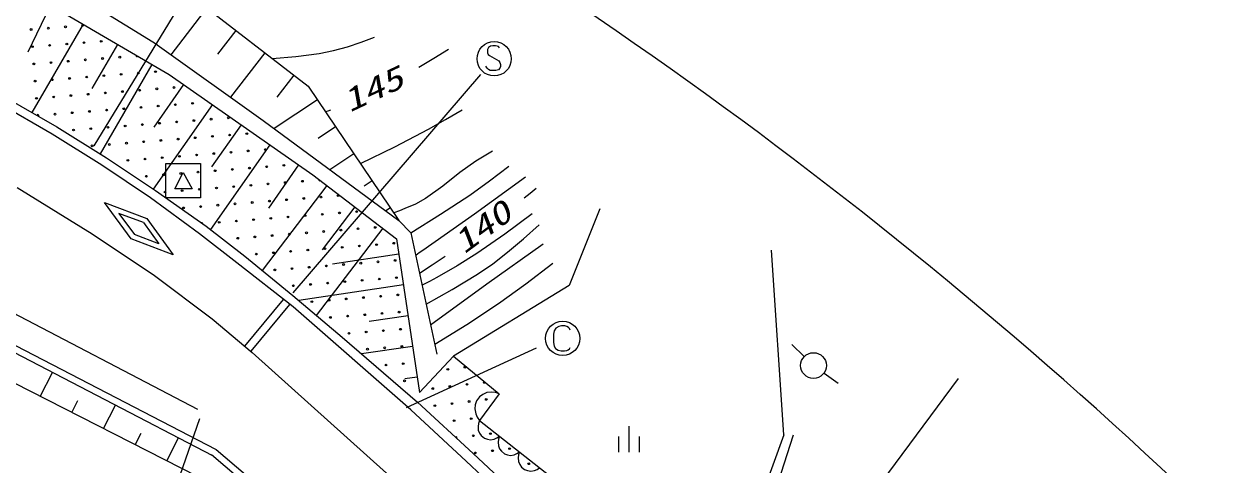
# Model space of a CAD drawing. Units: millimetres, scale not verified. Extents: x -625 to 649156, y -131660 to 228340.
# Drawn here: x 470498 to 540718, y 134038 to 159574 of the extents above; entities that cross this region are included whole.
import ezdxf
from ezdxf.enums import TextEntityAlignment as Align

# ---------------------------------------------------------------- set-up
doc = ezdxf.new("R2010")
doc.units = ezdxf.units.MM
doc.header["$LTSCALE"] = 1000
doc.linetypes.add('LONG_DASHED_DOTTED', pattern=[15.25, 12, -1.5, 0.25, -1.5])
for name, color, linetype, lineweight in [('S-BGD', 7, 'Continuous', 13), ('S-BGD-HTXT', 6, 'Continuous', 13), ('S-BMK', 2, 'LONG_DASHED_DOTTED', 13)]:
    doc.layers.add(name, color=color, linetype=linetype, lineweight=lineweight)
doc.styles.add('ＭＳ 明朝', font='')
doc.styles.get('ＭＳ 明朝').set_extended_font_data('MS Mincho')

# ---------------------------------------------------------------- blocks, each defined once
blk = doc.blocks.new('BUHIN13')
at = {"color": 7, "linetype": 'Continuous', "lineweight": 13}
blk.add_lwpolyline([(310, 645), (255, 705), (180, 740), (75, 760), (-80, 760), (-210, 725), (-320, 650), (-385, 540), (-390, 425), (-385, 350), (-345, 250), (-275, 195), (270, -120), (330, -210), (370, -335), (360, -455), (325, -550), (255, -640), (100, -685), (-130, -685), (-230, -670), (-325, -625), (-405, -550), (-475, -435)], dxfattribs=at)
blk.add_circle((0, 0), 995, dxfattribs=at)
blk = doc.blocks.new('BUHIN14')
at = {"color": 7, "linetype": 'Continuous', "lineweight": 13}
blk.add_lwpolyline([(440, 475), (400, 570), (330, 640), (235, 695), (120, 725), (-75, 725), (-230, 695), (-390, 585), (-485, 445), (-525, 245), (-525, -245), (-485, -455), (-410, -580), (-265, -685), (-85, -725), (105, -725), (250, -710), (325, -665), (395, -600), (425, -530)], dxfattribs=at)
blk.add_circle((0, 0), 995, dxfattribs=at)
blk = doc.blocks.new('BUHIN58')
at = {"color": 7, "linetype": 'Continuous', "lineweight": 13}
blk.add_circle((0, 0), 746, dxfattribs=at)
blk = doc.blocks.new('BUHIN59')
at = {"color": 7, "linetype": 'Continuous', "lineweight": 13}
for p, q in [((0, 750), (0, -750)), ((-600, 154), (-600, -746)), ((600, 154), (600, -746))]:
    blk.add_line(p, q, dxfattribs=at)
blk = doc.blocks.new('BUHIN66')
at = {"color": 7, "linetype": 'Continuous', "lineweight": 13}
blk.add_lwpolyline([(-582, 455), (-643, 287), (-662, 119), (-649, -98), (-575, -268), (-473, -418), (-292, -559), (-121, -623), (61, -653), (275, -614), (431, -553), (582, -455)], dxfattribs=at)

msp = doc.modelspace()

# ---------------------------------------------------------------- linework, layer by layer
at = {"layer": 'S-BGD'}
for p, q in [((474550, 152519), (482184, 165072)), ((478584, 162461), (486971, 155978)), ((471991, 160593), (470716, 157954)), ((472911, 160148), (478907, 156665)), ((478209, 158377), (474497, 160652)), ((481100, 160516), (479006, 157808)), ((473910, 159568), (470940, 154455)), ((482777, 159219), (481713, 157843)), ((475909, 158407), (474421, 155845)), ((478209, 158377), (484354, 153989)), ((484455, 157923), (482459, 155342)), ((477908, 157246), (474897, 152061)), ((478907, 156665), (487248, 150835)), ((486132, 156626), (485146, 155350)), ((486092, 144012), (496991, 156657)), ((479742, 156082), (478017, 153615)), ((486971, 155978), (492237, 148203)), ((469263, 155417), (472385, 153626)), ((487501, 155195), (484990, 153521)), ((472128, 153197), (469022, 154980)), ((481410, 154916), (477986, 150018)), ((484354, 153989), (492237, 148203)), ((474993, 151413), (472128, 153197)), ((472385, 153626), (475263, 151833)), ((483078, 153750), (481366, 151301)), ((488561, 153630), (487553, 152958)), ((484746, 152584), (481311, 147670)), ((475263, 151833), (478114, 149933)), ((489621, 152065), (488234, 151141)), ((477831, 149520), (474993, 151413)), ((486414, 151418), (484666, 148917)), ((480560, 137246), (454846, 150676)), ((487248, 150835), (492099, 147137)), ((490681, 150500), (490216, 150190)), ((481439, 134564), (452406, 149608)), ((452562, 149978), (481623, 134919)), ((478114, 149933), (481055, 147870)), ((488057, 150219), (484304, 145296)), ((476697, 147128), (475162, 149239)), ((475162, 149239), (477606, 148321)), ((480669, 147416), (477831, 149520)), ((489674, 148986), (487777, 146498)), ((491741, 148935), (491478, 148760)), ((477416, 148072), (475993, 148607)), ((475993, 148607), (476887, 147377)), ((477606, 148321), (479140, 146210)), ((492237, 148203), (492931, 147485)), ((503891, 148864), (502115, 144426)), ((481530, 132857), (452130, 147832)), ((477416, 148072), (478309, 146843)), ((481055, 147870), (483291, 146123)), ((491291, 147753), (487437, 142698)), ((492931, 147485), (494433, 140452)), ((479140, 146210), (476697, 147128)), ((478309, 146843), (476887, 147377)), ((482837, 145741), (480669, 147416)), ((492099, 147137), (493421, 138225)), ((483291, 146123), (486086, 143843)), ((492231, 146245), (488385, 145675)), ((514568, 135766), (513836, 146484)), ((486090, 143191), (482837, 145741)), ((492496, 144463), (486418, 143562)), ((502115, 144426), (495395, 140343)), ((483290, 140916), (485542, 143621)), ((485887, 143333), (483635, 140628)), ((486086, 143843), (488938, 141426)), ((492919, 137222), (486090, 143191)), ((492760, 142681), (490503, 142346)), ((488938, 141426), (493318, 137670)), ((493024, 140898), (490065, 140460)), ((492673, 137355), (500214, 140810)), ((515740, 140310), (515020, 141004)), ((493421, 138225), (495395, 140343)), ((495395, 140343), (498053, 138153)), ((471424, 138005), (472132, 139395)), ((493288, 139116), (492582, 139011)), ((516892, 139355), (517707, 138775)), ((519413, 131945), (524690, 139037)), ((473261, 137069), (473612, 137758)), ((493318, 137670), (496548, 134684)), ((498053, 138153), (496904, 136602)), ((475099, 136133), (475794, 137498)), ((496140, 134244), (492919, 137222)), ((480658, 136700), (479128, 132282)), ((496904, 136602), (510869, 125675)), ((476936, 135197), (477281, 135874)), ((478774, 134261), (479457, 135602)), ((510662, 121936), (515120, 135777)), ((514568, 135766), (510869, 125675)), ((481623, 134919), (492236, 125932)), ((491759, 125755), (481363, 134615)), ((499257, 131346), (496140, 134244)), ((496548, 134684), (499662, 131789))]:
    msp.add_line(p, q, dxfattribs=at)
for points in [[(484887, 157589), (486246, 157705), (487602, 157880), (488431, 158045), (489255, 158271), (490040, 158534), (490819, 158820)], [(495113, 158105), (494260, 157583), (493394, 157064)], [(488255, 154598), (488118, 154543), (487980, 154488)], [(490008, 151494), (491989, 152467), (493951, 153499), (494928, 154046), (495908, 154606)], [(497658, 152220), (496700, 151627), (495765, 150979), (494788, 150193), (493781, 149463), (493198, 149149), (492585, 148887), (492267, 148766), (491938, 148645)], [(492926, 147490), (494651, 148558), (496341, 149675), (497484, 150499), (498612, 151345)], [(499567, 150709), (496614, 148563), (493612, 146457), (493415, 146320), (493210, 146177)], [(499496, 149504), (499846, 149785), (500203, 150073)], [(499964, 148582), (498376, 147407), (496753, 146282), (495605, 145563), (494426, 144894), (494004, 144667), (493581, 144442)], [(493815, 143345), (495318, 144189), (496785, 145084), (497672, 145692), (498533, 146356), (499456, 147139), (500362, 147945)], [(500600, 146832), (497333, 144499), (494073, 142139)], [(493432, 145140), (494171, 145629), (494909, 146121)], [(494311, 141025), (496176, 142174), (498015, 143378), (499602, 144525), (501157, 145719)], [(498053, 138153), (497831, 138227), (497611, 138246), (497328, 138221), (497109, 138119), (496916, 137980), (496738, 137739), (496661, 137514), (496628, 137274), (496687, 136997), (496772, 136796), (496904, 136602)]]:
    msp.add_lwpolyline(points, dxfattribs=at)
for points in [[(478717, 149505), (478717, 151505), (480717, 151505), (480717, 149505)], [(479242, 150030), (479717, 150970), (480242, 150030)]]:
    msp.add_lwpolyline(points, close=True, dxfattribs=at)
for centre in [(472892, 159424), (473889, 159503), (470899, 159267), (471895, 159346), (470977, 158271), (471974, 158349), (472971, 158427), (473968, 158506), (474965, 158584), (471055, 157274), (472052, 157352), (473049, 157430), (474046, 157509), (475043, 157587), (476040, 157665), (475121, 156590), (476118, 156669), (477115, 156747), (478112, 156825), (471134, 156277), (472131, 156355), (473127, 156433), (474124, 156512), (479187, 155907), (471212, 155280), (472209, 155358), (473206, 155437), (474203, 155515), (475200, 155593), (476197, 155672), (477194, 155750), (478190, 155828), (473284, 154440), (474281, 154518), (475278, 154596), (476275, 154675), (477272, 154753), (478269, 154831), (479266, 154910), (480263, 154988), (472287, 154361), (477350, 153756), (478347, 153835), (479344, 153913), (480341, 153991), (481338, 154070), (482335, 154148), (473363, 153443), (474360, 153521), (475356, 153599), (476353, 153678), (481416, 153073), (482413, 153151), (483410, 153229), (474438, 152524), (475435, 152603), (476432, 152681), (477429, 152759), (478426, 152838), (479422, 152916), (480419, 152994), (476510, 151684), (477507, 151762), (478504, 151841), (479501, 151919), (480498, 151997), (481495, 152076), (482492, 152154), (483489, 152233), (484485, 152311), (480576, 151001), (481573, 151079), (482570, 151157), (483567, 151236), (484564, 151314), (485561, 151392), (477585, 150765), (478582, 150844), (479579, 150922), (483645, 150239), (484642, 150317), (485639, 150395), (486636, 150474), (478661, 149847), (479658, 149925), (480655, 150004), (481651, 150082), (482648, 150160), (487711, 149555), (488708, 149634), (479736, 148928), (480733, 149007), (481730, 149085), (482727, 149163), (483724, 149242), (484721, 149320), (485718, 149399), (486714, 149477), (482805, 148166), (483802, 148245), (484799, 148323), (485796, 148402), (486793, 148480), (487790, 148558), (488787, 148637), (489784, 148715), (481808, 148088), (486871, 147483), (487868, 147561), (488865, 147640), (489862, 147718), (490859, 147797), (482883, 147170), (483880, 147248), (484877, 147326), (485874, 147405), (489940, 146721), (490937, 146800), (491934, 146878), (483959, 146251), (484956, 146329), (485953, 146408), (486950, 146486), (487946, 146564), (488943, 146643), (485034, 145332), (486031, 145411), (487028, 145489), (488025, 145568), (489022, 145646), (490019, 145724), (491016, 145803), (492013, 145881), (489100, 144649), (490097, 144727), (491094, 144806), (492091, 144884), (486109, 144414), (487106, 144492), (488103, 144571), (487185, 143495), (488182, 143574), (489179, 143652), (490175, 143730), (491172, 143809), (492169, 143887), (488260, 142577), (489257, 142655), (490254, 142734), (491251, 142812), (492248, 142890), (491329, 141815), (492326, 141893), (489335, 141658), (490332, 141737), (490411, 140740), (491407, 140818), (492404, 140896), (491486, 139821), (492483, 139900), (496062, 139691), (495070, 139570), (492561, 138903), (494198, 138456), (495191, 138577), (496183, 138698), (495312, 137585), (496305, 137706), (497297, 137827), (494319, 137464), (495433, 136592), (496426, 136713), (496547, 135721), (497540, 135842), (497661, 134849), (498653, 134970), (496668, 134728), (499767, 134099)]:
    msp.add_circle(centre, 49.8, dxfattribs=at)
for centre, start, end in [((477037, 157744), 141.92023, 337.7804), ((481260, 155067), 193.49414, 276.6008), ((471290, 154283), 299.91859, 180.37717), ((487633, 150552), 152.12979, 313.2247), ((480811, 148010), 355.83814, 114.07479), ((497176, 138820), 80.58938, 20.41092), ((495554, 135599), 320.06968, 134.43191)]:
    msp.add_arc(centre, 49.8, start, end, dxfattribs=at)
at = {"layer": 'S-BGD-HTXT'}
msp.add_arc((347280, -69730), 277900, 43.18286, 59.90528, dxfattribs=at)
at = {"layer": 'S-BMK'}
for p, q in [((470097, 150119), (474449, 147418)), ((474449, 147418), (478051, 145017)), ((478051, 145017), (481397, 142503)), ((481397, 142503), (483723, 140552)), ((483723, 140552), (529602, 99277))]:
    msp.add_line(p, q, dxfattribs=at)

# ---------------------------------------------------------------- block references
at = {"layer": 'S-BGD'}
for name, p in [('BUHIN13', (497758, 157570)), ('BUHIN14', (501732, 141363)), ('BUHIN58', (516281, 139790)), ('BUHIN66', (497486, 136146)), ('BUHIN59', (505562, 135523)), ('BUHIN66', (498650, 135236)), ('BUHIN66', (499814, 134325))]:
    msp.add_blockref(name, p, dxfattribs=at)

# ---------------------------------------------------------------- texts
at = {"layer": 'S-BGD', "style": 'ＭＳ 明朝', "oblique": 15, "width": 1.35}
for s, rotation, p in [('145', 25.3, (489541, 154084)), ('140', 36.4, (496245, 145898))]:
    msp.add_text(s, height=1320, rotation=rotation, dxfattribs=at).set_placement(p, align=Align.BOTTOM_LEFT)

doc.saveas('drawing.dxf')
